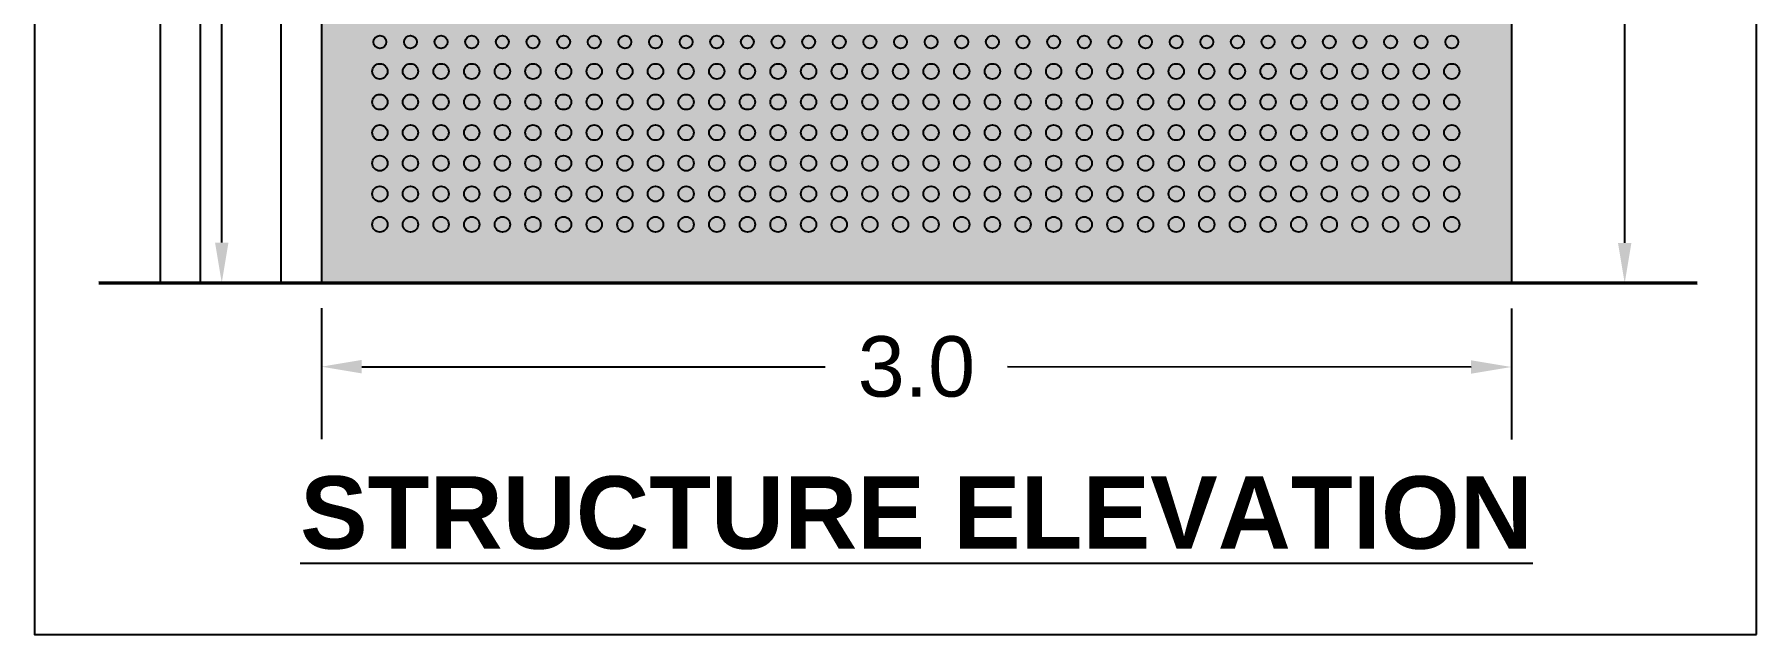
# Model space of a CAD drawing. Header units: metres. Extents: x 6 to 601, y -20 to 118.
# Drawn here: x 66.571 to 70.845, y 90.236 to 91.725 of the extents above; entities that cross this region are included whole.
import ezdxf

# ---------------------------------------------------------------- set-up
doc = ezdxf.new("R2010")
doc.units = ezdxf.units.M
doc.header["$MEASUREMENT"] = 0
doc.layers.add('ProfileEdges', color=7, linetype='Continuous')
doc.styles.add('AR', font='arial.ttf')
doc.styles.get("Standard").update_dxf_attribs({"font": 'arial.ttf'})
doc.dimstyles.get("Standard").update_dxf_attribs({"dimtxt": 0.18, "dimasz": 0.18, "dimexe": 0.18, "dimexo": 0.0625, "dimgap": 0.09, "dimtad": 0, "dimdec": 4, "dimzin": 0, "dimdsep": 46, "dimtxsty": 'Standard', "dimcen": 0.09, "dimadec": 0, "dimazin": 0, "dimtfac": 1, "dimtdec": 4, "dimtofl": 0, "dimtmove": 0, "dimatfit": 3, "dimfxl": 1, "dimtolj": 1, "dimtzin": 0, "dimarcsym": 0})

# ---------------------------------------------------------------- blocks, each defined once
blk = doc.blocks.new('*D1117')
at = {"color": 0, "lineweight": -2, "transparency": 16777216}
for p, q in [((70.2989, 96.7086), (70.6974, 96.7086)), ((70.5174, 96.6086), (70.5174, 93.788)), ((70.5174, 91.2078), (70.5174, 93.335)), ((70.2989, 91.1078), (70.6974, 91.1078))]:
    blk.add_line(p, q, dxfattribs=at)
at = {"color": 0, "transparency": 16777216}
for points in [[(70.5007, 96.6086), (70.534, 96.6086), (70.5174, 96.7086)], [(70.5007, 91.2078), (70.534, 91.2078), (70.5174, 91.1078)]]:
    blk.add_solid(points, dxfattribs=at)
at = {"layer": 'Defpoints', "color": 0, "transparency": 16777216}
for p in [(70.2364, 96.7086), (70.2364, 91.1078), (70.5174, 91.1078)]:
    blk.add_point(p, dxfattribs=at)
at = {"color": 0, "transparency": 16777216, "insert": (70.5174, 93.5615), "char_height": 0.15, "attachment_point": 5, "rotation": 90}
blk.add_mtext('\\A1;5.6', dxfattribs=at)
blk = doc.blocks.new('*D1118')
at = {"color": 0, "lineweight": -2, "transparency": 16777216}
for p, q in [((67.2834, 91.0461), (67.2833, 90.7205)), ((70.2364, 91.0453), (70.2363, 90.7197)), ((67.3834, 90.9005), (68.5336, 90.9002)), ((70.1363, 90.8997), (68.9861, 90.9))]:
    blk.add_line(p, q, dxfattribs=at)
at = {"color": 0, "transparency": 16777216}
for points in [[(67.3834, 90.9172), (67.3834, 90.8838), (67.2834, 90.9005)], [(70.1363, 90.9164), (70.1363, 90.8831), (70.2363, 90.8997)]]:
    blk.add_solid(points, dxfattribs=at)
at = {"layer": 'Defpoints', "color": 0, "transparency": 16777216}
for p in [(67.2834, 91.1086), (70.2364, 91.1078), (70.2363, 90.8997)]:
    blk.add_point(p, dxfattribs=at)
at = {"color": 0, "transparency": 16777216, "insert": (68.7599, 90.9001), "char_height": 0.15, "attachment_point": 5, "rotation": 359.9843}
blk.add_mtext('\\A1;3.0', dxfattribs=at)
blk = doc.blocks.new('*D1116')
at = {"color": 0, "lineweight": -2, "transparency": 16777216}
for p, q in [((67.1209, 93.8286), (66.8561, 93.8286)), ((67.0361, 93.7286), (67.0361, 92.6964)), ((67.0361, 91.2086), (67.0361, 92.2408)), ((67.1209, 91.1086), (66.8561, 91.1086))]:
    blk.add_line(p, q, dxfattribs=at)
at = {"color": 0, "transparency": 16777216}
for points in [[(67.0195, 93.7286), (67.0528, 93.7286), (67.0361, 93.8286)], [(67.0195, 91.2086), (67.0528, 91.2086), (67.0361, 91.1086)]]:
    blk.add_solid(points, dxfattribs=at)
at = {"layer": 'Defpoints', "color": 0, "transparency": 16777216}
for p in [(67.1834, 93.8286), (67.0361, 91.1086), (67.1834, 91.1086)]:
    blk.add_point(p, dxfattribs=at)
at = {"color": 0, "transparency": 16777216, "insert": (67.0361, 92.4686), "char_height": 0.15, "attachment_point": 5, "rotation": 90}
blk.add_mtext('\\A1;2.7', dxfattribs=at)

msp = doc.modelspace()

# ---------------------------------------------------------------- hatches: boundary and pattern name
at = {"lineweight": 0, "true_color": 0xcd6928, "transparency": 33554534}
h = msp.add_hatch(color=32, dxfattribs=at)
h.dxf.hatch_style = 1
h.paths.add_polyline_path([(70.2364, 96.7086), (68.3174, 96.7086, 0.143152), (67.2834, 93.83), (67.2834, 91.1085), (70.2364, 91.108)])

# ---------------------------------------------------------------- linework, layer by layer
at = {"lineweight": 50}
msp.add_line((66.7315, 91.1086), (70.6974, 91.1078), dxfattribs=at)
for points in [[(66.9834, 91.708), (66.9834, 94.1286, -0.234388), (69.4626, 98.7984), (69.4043, 98.8797, 0.234515), (66.8834, 94.1286), (66.8834, 91.708)], [(67.2834, 93.83), (67.2834, 91.1086), (67.1834, 91.1086), (67.1834, 91.708), (67.1834, 93.8286, -0.221146), (69.4035, 97.9486), (69.4633, 97.8685, 0.220805), (67.2833, 93.8286)]]:
    msp.add_lwpolyline(points, format="xyb")
msp.add_lwpolyline([(66.8834, 91.708), (66.8834, 91.1086), (66.9834, 91.1086), (66.9834, 91.708)])
for centre, radius in [((67.4284, 91.7065), 0.016), ((67.5044, 91.7065), 0.016), ((67.5804, 91.7065), 0.016), ((67.6564, 91.7065), 0.016), ((67.7324, 91.7065), 0.016), ((67.8084, 91.7065), 0.016), ((67.8844, 91.7065), 0.016), ((67.9604, 91.7065), 0.016), ((68.0364, 91.7065), 0.016), ((68.1124, 91.7065), 0.016), ((68.1884, 91.7065), 0.016), ((68.2644, 91.7065), 0.016), ((68.3404, 91.7065), 0.016), ((68.4164, 91.7065), 0.016), ((68.4924, 91.7065), 0.016), ((68.5684, 91.7065), 0.016), ((68.6444, 91.7065), 0.016), ((68.7204, 91.7065), 0.016), ((68.7964, 91.7065), 0.016), ((68.8724, 91.7065), 0.016), ((68.9484, 91.7065), 0.016), ((69.0244, 91.7065), 0.016), ((69.1004, 91.7065), 0.016), ((69.1764, 91.7065), 0.016), ((69.2524, 91.7065), 0.016), ((69.3284, 91.7065), 0.016), ((69.4044, 91.7065), 0.016), ((69.4804, 91.7065), 0.016), ((69.5564, 91.7065), 0.016), ((69.6324, 91.7065), 0.016), ((69.7084, 91.7065), 0.016), ((69.7844, 91.7065), 0.016), ((69.8604, 91.7065), 0.016), ((69.9364, 91.7065), 0.016), ((70.0124, 91.7065), 0.016), ((70.0884, 91.7065), 0.016), ((67.4284, 91.6335), 0.019), ((67.5044, 91.6335), 0.019), ((67.5804, 91.6335), 0.019), ((67.6564, 91.6335), 0.019), ((67.7324, 91.6335), 0.019), ((67.8084, 91.6335), 0.019), ((67.8844, 91.6335), 0.019), ((67.9604, 91.6335), 0.019), ((68.0364, 91.6335), 0.019), ((68.1124, 91.6335), 0.019), ((68.1884, 91.6335), 0.019), ((68.2644, 91.6335), 0.019), ((68.3404, 91.6335), 0.019), ((68.4164, 91.6335), 0.019), ((68.4924, 91.6335), 0.019), ((68.5684, 91.6335), 0.019), ((68.6444, 91.6335), 0.019), ((68.7204, 91.6335), 0.019), ((68.7964, 91.6335), 0.019), ((68.8724, 91.6335), 0.019), ((68.9484, 91.6335), 0.019), ((69.0244, 91.6335), 0.019), ((69.1004, 91.6335), 0.019), ((69.1764, 91.6335), 0.019), ((69.2524, 91.6335), 0.019), ((69.3284, 91.6335), 0.019), ((69.4044, 91.6335), 0.019), ((69.4804, 91.6335), 0.019), ((69.5564, 91.6335), 0.019), ((69.6324, 91.6335), 0.019), ((69.7084, 91.6335), 0.019), ((69.7844, 91.6335), 0.019), ((69.8604, 91.6335), 0.019), ((69.9364, 91.6335), 0.019), ((70.0124, 91.6335), 0.019), ((70.0884, 91.6335), 0.019), ((67.4284, 91.5575), 0.019), ((67.5044, 91.5575), 0.019), ((67.5804, 91.5575), 0.019), ((67.6564, 91.5575), 0.019), ((67.7324, 91.5575), 0.019), ((67.8084, 91.5575), 0.019), ((67.8844, 91.5575), 0.019), ((67.9604, 91.5575), 0.019), ((68.0364, 91.5575), 0.019), ((68.1124, 91.5575), 0.019), ((68.1884, 91.5575), 0.019), ((68.2644, 91.5575), 0.019), ((68.3404, 91.5575), 0.019), ((68.4164, 91.5575), 0.019), ((68.4924, 91.5575), 0.019), ((68.5684, 91.5575), 0.019), ((68.6444, 91.5575), 0.019), ((68.7204, 91.5575), 0.019), ((68.7964, 91.5575), 0.019), ((68.8724, 91.5575), 0.019), ((68.9484, 91.5575), 0.019), ((69.0244, 91.5575), 0.019), ((69.1004, 91.5575), 0.019), ((69.1764, 91.5575), 0.019), ((69.2524, 91.5575), 0.019), ((69.3284, 91.5575), 0.019), ((69.4044, 91.5575), 0.019), ((69.4804, 91.5575), 0.019), ((69.5564, 91.5575), 0.019), ((69.6324, 91.5575), 0.019), ((69.7084, 91.5575), 0.019), ((69.7844, 91.5575), 0.019), ((69.8604, 91.5575), 0.019), ((69.9364, 91.5575), 0.019), ((70.0124, 91.5575), 0.019), ((70.0884, 91.5575), 0.019), ((67.4284, 91.4815), 0.019), ((67.5044, 91.4815), 0.019), ((67.5804, 91.4815), 0.019), ((67.6564, 91.4815), 0.019), ((67.7324, 91.4815), 0.019), ((67.8084, 91.4815), 0.019), ((67.8844, 91.4815), 0.019), ((67.9604, 91.4815), 0.019), ((68.0364, 91.4815), 0.019), ((68.1124, 91.4815), 0.019), ((68.1884, 91.4815), 0.019), ((68.2644, 91.4815), 0.019), ((68.3404, 91.4815), 0.019), ((68.4164, 91.4815), 0.019), ((68.4924, 91.4815), 0.019), ((68.5684, 91.4815), 0.019), ((68.6444, 91.4815), 0.019), ((68.7204, 91.4815), 0.019), ((68.7964, 91.4815), 0.019), ((68.8724, 91.4815), 0.019), ((68.9484, 91.4815), 0.019), ((69.0244, 91.4815), 0.019), ((69.1004, 91.4815), 0.019), ((69.1764, 91.4815), 0.019), ((69.2524, 91.4815), 0.019), ((69.3284, 91.4815), 0.019), ((69.4044, 91.4815), 0.019), ((69.4804, 91.4815), 0.019), ((69.5564, 91.4815), 0.019), ((69.6324, 91.4815), 0.019), ((69.7084, 91.4815), 0.019), ((69.7844, 91.4815), 0.019), ((69.8604, 91.4815), 0.019), ((69.9364, 91.4815), 0.019), ((70.0124, 91.4815), 0.019), ((70.0884, 91.4815), 0.019), ((67.4284, 91.4055), 0.019), ((67.5044, 91.4055), 0.019), ((67.5804, 91.4055), 0.019), ((67.6564, 91.4055), 0.019), ((67.7324, 91.4055), 0.019), ((67.8084, 91.4055), 0.019), ((67.8844, 91.4055), 0.019), ((67.9604, 91.4055), 0.019), ((68.0364, 91.4055), 0.019), ((68.1124, 91.4055), 0.019), ((68.1884, 91.4055), 0.019), ((68.2644, 91.4055), 0.019), ((68.3404, 91.4055), 0.019), ((68.4164, 91.4055), 0.019), ((68.4924, 91.4055), 0.019), ((68.5684, 91.4055), 0.019), ((68.6444, 91.4055), 0.019), ((68.7204, 91.4055), 0.019), ((68.7964, 91.4055), 0.019), ((68.8724, 91.4055), 0.019), ((68.9484, 91.4055), 0.019), ((69.0244, 91.4055), 0.019), ((69.1004, 91.4055), 0.019), ((69.1764, 91.4055), 0.019), ((69.2524, 91.4055), 0.019), ((69.3284, 91.4055), 0.019), ((69.4044, 91.4055), 0.019), ((69.4804, 91.4055), 0.019), ((69.5564, 91.4055), 0.019), ((69.6324, 91.4055), 0.019), ((69.7084, 91.4055), 0.019), ((69.7844, 91.4055), 0.019), ((69.8604, 91.4055), 0.019), ((69.9364, 91.4055), 0.019), ((70.0124, 91.4055), 0.019), ((70.0884, 91.4055), 0.019), ((67.4284, 91.3295), 0.019), ((67.5044, 91.3295), 0.019), ((67.5804, 91.3295), 0.019), ((67.6564, 91.3295), 0.019), ((67.7324, 91.3295), 0.019), ((67.8084, 91.3295), 0.019), ((67.8844, 91.3295), 0.019), ((67.9604, 91.3295), 0.019), ((68.0364, 91.3295), 0.019), ((68.1124, 91.3295), 0.019), ((68.1884, 91.3295), 0.019), ((68.2644, 91.3295), 0.019), ((68.3404, 91.3295), 0.019), ((68.4164, 91.3295), 0.019), ((68.4924, 91.3295), 0.019), ((68.5684, 91.3295), 0.019), ((68.6444, 91.3295), 0.019), ((68.7204, 91.3295), 0.019), ((68.7964, 91.3295), 0.019), ((68.8724, 91.3295), 0.019), ((68.9484, 91.3295), 0.019), ((69.0244, 91.3295), 0.019), ((69.1004, 91.3295), 0.019), ((69.1764, 91.3295), 0.019), ((69.2524, 91.3295), 0.019), ((69.3284, 91.3295), 0.019), ((69.4044, 91.3295), 0.019), ((69.4804, 91.3295), 0.019), ((69.5564, 91.3295), 0.019), ((69.6324, 91.3295), 0.019), ((69.7084, 91.3295), 0.019), ((69.7844, 91.3295), 0.019), ((69.8604, 91.3295), 0.019), ((69.9364, 91.3295), 0.019), ((70.0124, 91.3295), 0.019), ((70.0884, 91.3295), 0.019), ((67.4284, 91.2535), 0.019), ((67.5044, 91.2535), 0.019), ((67.5804, 91.2535), 0.019), ((67.6564, 91.2535), 0.019), ((67.7324, 91.2535), 0.019), ((67.8084, 91.2535), 0.019), ((67.8844, 91.2535), 0.019), ((67.9604, 91.2535), 0.019), ((68.0364, 91.2535), 0.019), ((68.1124, 91.2535), 0.019), ((68.1884, 91.2535), 0.019), ((68.2644, 91.2535), 0.019), ((68.3404, 91.2535), 0.019), ((68.4164, 91.2535), 0.019), ((68.4924, 91.2535), 0.019), ((68.5684, 91.2535), 0.019), ((68.6444, 91.2535), 0.019), ((68.7204, 91.2535), 0.019), ((68.7964, 91.2535), 0.019), ((68.8724, 91.2535), 0.019), ((68.9484, 91.2535), 0.019), ((69.0244, 91.2535), 0.019), ((69.1004, 91.2535), 0.019), ((69.1764, 91.2535), 0.019), ((69.2524, 91.2535), 0.019), ((69.3284, 91.2535), 0.019), ((69.4044, 91.2535), 0.019), ((69.4804, 91.2535), 0.019), ((69.5564, 91.2535), 0.019), ((69.6324, 91.2535), 0.019), ((69.7084, 91.2535), 0.019), ((69.7844, 91.2535), 0.019), ((69.8604, 91.2535), 0.019), ((69.9364, 91.2535), 0.019), ((70.0124, 91.2535), 0.019), ((70.0884, 91.2535), 0.019)]:
    msp.add_circle(centre, radius)
at = {"layer": 'Defpoints'}
msp.add_lwpolyline([(70.8445, 90.2355), (70.8445, 99.0402), (66.5713, 99.0402), (66.5713, 90.2355)], close=True, dxfattribs=at)
at = {"layer": 'ProfileEdges', "color": 32, "true_color": 0xcd6928}
msp.add_lwpolyline([(68.3174, 96.7086), (70.2364, 96.7086), (70.2364, 91.1078)], dxfattribs=at)

# ---------------------------------------------------------------- texts
at = {"layer": 'ProfileEdges', "insert": (67.2305, 90.6285), "char_height": 0.18, "attachment_point": 1, "style": 'AR'}
msp.add_mtext_dynamic_manual_height_columns('{\\fArial|b1|i0|c0|p34;\\LSTRUCTURE ELEVATION}', width=8.967784, gutter_width=1, heights=[0], dxfattribs=at)

# ---------------------------------------------------------------- dimensions: what is measured, and where the dimension line sits
at = {"color": 251, "true_color": 0x636466}
dim = msp.add_linear_dim(base=(70.5174, 91.1078), p1=(70.2364, 96.7086), p2=(70.2364, 91.1078), angle=270, dimstyle='Standard', override={"dimtxt": 0.15, "dimasz": 0.1, "dimdec": 1, "dimtdec": 1}, dxfattribs=at)
dim.commit()
dim.dimension.update_dxf_attribs({"geometry": '*D1117', "text_midpoint": (70.5174, 93.5615), "dimtype": 161})
for p1, p2, distance, picture, middle in [((67.1834, 93.8286), (67.1834, 91.1086), -0.1473, '*D1116', (67.0361, 92.4686)), ((67.2834, 91.1086), (70.2364, 91.1078), -0.2081, '*D1118', (68.7599, 90.9001))]:
    dim = msp.add_aligned_dim(p1=p1, p2=p2, distance=distance, dimstyle='Standard', override={"dimtxt": 0.15, "dimasz": 0.1, "dimdec": 1, "dimtdec": 1}, dxfattribs=at)
    dim.commit()
    dim.dimension.update_dxf_attribs({"geometry": picture, "text_midpoint": middle})

doc.saveas('drawing.dxf')
